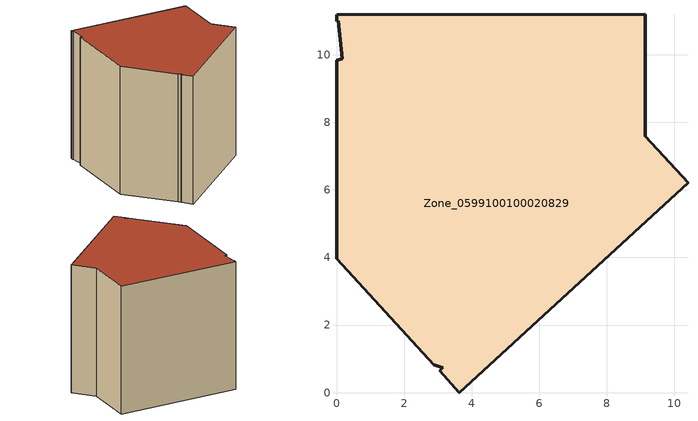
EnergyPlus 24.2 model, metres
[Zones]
Zone_0599100100020829
 floor ground (C_G): 0,9.84 0.17,9.87 0.06,11 0,10.99 0,11.18 9.13,11.19 9.14,7.58 10.4,6.21 3.64,0 3.05,0.64 3.14,0.73 2.88,0.83 0,3.96 z3.27
 wall outside (C_F): 3.64,0 10.4,6.21 9.14,7.58 9.13,11.19 0,11.18 0,10.99 0.06,11 0.17,9.87 0,9.84 0,3.96 2.88,0.83 3.14,0.73 3.05,0.64 3.64,0 z3.27:12.99
 roof outside (C_R): 0.17,9.87 0,9.84 0,3.96 2.88,0.83 3.14,0.73 3.05,0.64 3.64,0 10.4,6.21 9.14,7.58 9.13,11.19 0,11.18 0,10.99 0.06,11 z12.99
[BUILDING]
Pand.0599100100020829: North Axis=0; Terrain=City; Loads Convergence Tolerance Value=0.04; Temperature Convergence Tolerance Value=0.4; Solar Distribution=FullExterior; Maximum Number of Warmup Days=25; Minimum Number of Warmup Days=1
[Site:Location]
Rotterdam.The.Hague.AP_ZH_NLD Design_Conditions: Latitude=51.96; Longitude=4.45; Time Zone=1; Elevation=-4.5
[SITE:GROUNDTEMPERATURE:BUILDINGSURFACE]
18, 18, 18, 18, 18, 18, 18, 18, 18, 18, 18, 18
[MATERIAL] Thermal Absorptance=0.9; Solar Absorptance=0.7; Visible Absorptance=0.7
Name | Roughness | Thickness | Conductivity | Density | Specific Heat
G.TC.2015-2018 | MediumSmooth | 0.15 | 0.0428571 | 540 | 1210
F.TC.2015-2018 | Rough | 0.3 | 0.0666667 | 1920 | 840
R.TC.2015-2018 | MediumRough | 0.2 | 0.0333333 | 1500 | 1000
[CONSTRUCTION]
C_G: G.TC.2015-2018
C_F: F.TC.2015-2018
C_R: R.TC.2015-2018
[ZONE]
Zone_0599100100020829: Type=1; Multiplier=1; Ceiling Height=Autocalculate; Volume=Autocalculate; Floor Area=autocalculate; Part of Total Floor Area=Yes
[ZONEINFILTRATION:DESIGNFLOWRATE]
Infil_Zone_0599100100020829: Zone or ZoneList or Space or SpaceList=Zone_0599100100020829; Schedule=AlwaysOn; Design Flow Rate Calculation Method=Flow/Area; Flow Rate per Floor Area=0.0015; Constant Term Coefficient=1; Temperature Term Coefficient=0; Velocity Term Coefficient=0; Velocity Squared Term Coefficient=0
[HVACTEMPLATE:ZONE:IDEALLOADSAIRSYSTEM]
Zone_0599100100020829: Maximum Heating Supply Air Temperature=50; Minimum Cooling Supply Air Temperature=13; Maximum Heating Supply Air Humidity Ratio=0.0156; Minimum Cooling Supply Air Humidity Ratio=0.0077; Heating Limit=NoLimit; Cooling Limit=NoLimit; Dehumidification Control Type=ConstantSensibleHeatRatio; Cooling Sensible Heat Ratio=0.7; Dehumidification Setpoint=60; Humidification Control Type=None; Humidification Setpoint=30; Outdoor Air Method=None; Outdoor Air Flow Rate per Person=0.00944; Outdoor Air Flow Rate per Zone Floor Area=0; Outdoor Air Flow Rate per Zone=0; Demand Controlled Ventilation Type=None; Outdoor Air Economizer Type=NoEconomizer; Heat Recovery Type=None; Sensible Heat Recovery Effectiveness=0.7; Latent Heat Recovery Effectiveness=0.65
[ZONECONTROL:THERMOSTAT]
ThermostatControl_Zone_0599100100020829: Zone or ZoneList=Zone_0599100100020829; Control Type Schedule=DualSetpointControlType; Control 1=Thermostat_Zone_0599100100020829; Temperature Difference Between Cutout And Setpoint=0
[THERMOSTATSETPOINT:DUALSETPOINT]
Thermostat_Zone_0599100100020829: Heating Setpoint Temperature Schedule=HeatingSetpoint_Zone_0599100100020829; Cooling Setpoint Temperature Schedule=CoolingSetpoint_Zone_0599100100020829
[SCHEDULE:COMPACT]
HeatingSetpoint_Zone_0599100100020829: Through: 12/31, For: AllDays, Until: 24:00, 21
CoolingSetpoint_Zone_0599100100020829: Through: 12/31, For: AllDays, Until: 24:00, 24
DualSetpointControlType: Through: 12/31, For: AllDays, Until: 24:00, 4
AlwaysOn: Through: 12/31, For: AllDays, Until: 24:00, 1
